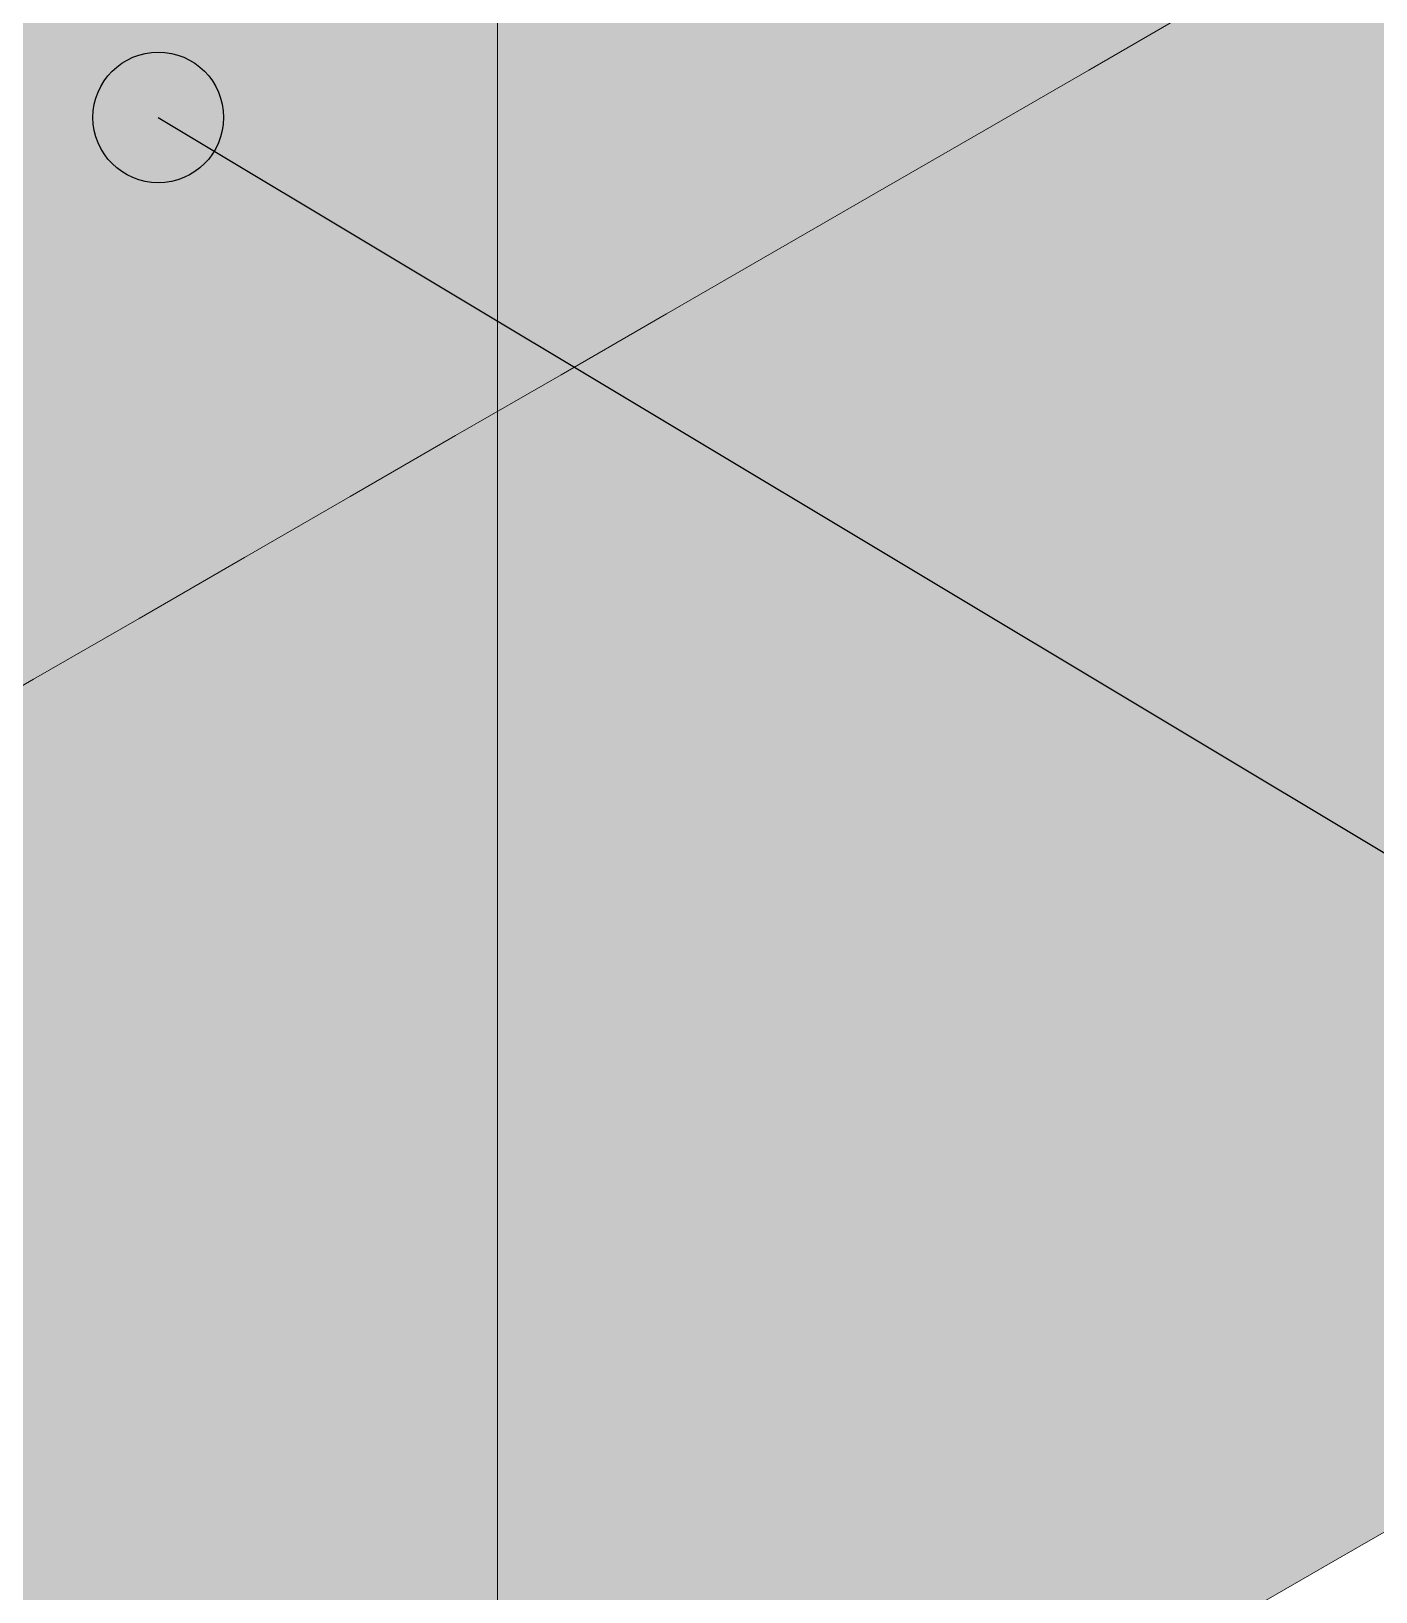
# Model space of a CAD drawing. Header units: metres. Extents: x 0 to 8.41, y 0 to 5.94.
# Drawn here: x 2.4798 to 2.6445, y 1.4124 to 1.6036 of the extents above; entities that cross this region are included whole.
import ezdxf

# ---------------------------------------------------------------- set-up
doc = ezdxf.new("R2010")
doc.units = ezdxf.units.M
doc.header["$LTSCALE"] = 0.25
doc.layers.add('ISO-3D', color=7, linetype='CONTINUOUS', lineweight=13)
doc.layers.add('ISO-3D-ARISTAS', color=250, linetype='CONTINUOUS', lineweight=13)
doc.layers.add('LLAMADAS-NUM', color=30, linetype='CONTINUOUS', lineweight=25, true_color=0xc05014)

msp = doc.modelspace()

# ---------------------------------------------------------------- linework, layer by layer
at = {"layer": 'ISO-3D', "true_color": 0xb7aa8e}
for points in [[(2.51219, 1.60832), (2.52456, 1.60118), (2.51219, 1.62314), (2.52456, 1.61599)], [(2.48744, 1.60779), (2.49982, 1.60065), (2.48744, 1.62261), (2.49982, 1.61547)], [(2.52456, 1.60118), (2.53693, 1.59404), (2.52456, 1.61599), (2.53693, 1.60885)], [(2.47507, 1.60012), (2.48744, 1.59298), (2.47507, 1.61494), (2.48744, 1.60779)], [(2.49982, 1.60065), (2.51219, 1.59351), (2.49982, 1.61547), (2.51219, 1.60832)], [(2.51219, 1.59351), (2.52456, 1.58637), (2.51219, 1.60832), (2.52456, 1.60118)], [(2.48744, 1.59298), (2.49982, 1.58584), (2.48744, 1.60779), (2.49982, 1.60065)], [(2.49982, 1.58584), (2.51219, 1.57869), (2.49982, 1.60065), (2.51219, 1.59351)], [(2.52456, 1.58637), (2.53693, 1.57922), (2.52456, 1.60118), (2.53693, 1.59404)], [(2.47507, 1.58531), (2.48744, 1.57816), (2.47507, 1.60012), (2.48744, 1.59298)], [(2.48744, 1.57816), (2.49982, 1.57102), (2.48744, 1.59298), (2.49982, 1.58584)], [(2.51219, 1.57869), (2.52456, 1.57155), (2.51219, 1.59351), (2.52456, 1.58637)], [(2.47507, 1.57049), (2.48744, 1.56335), (2.47507, 1.58531), (2.48744, 1.57816)], [(2.49982, 1.57102), (2.51219, 1.56388), (2.49982, 1.58584), (2.51219, 1.57869)], [(2.52456, 1.57155), (2.53693, 1.56441), (2.52456, 1.58637), (2.53693, 1.57922)], [(2.48744, 1.56335), (2.49982, 1.55621), (2.48744, 1.57816), (2.49982, 1.57102)], [(2.51219, 1.56388), (2.52456, 1.55674), (2.51219, 1.57869), (2.52456, 1.57155)], [(2.52456, 1.55674), (2.53693, 1.54959), (2.52456, 1.57155), (2.53693, 1.56441)], [(2.47507, 1.55568), (2.48744, 1.54853), (2.47507, 1.57049), (2.48744, 1.56335)], [(2.49982, 1.55621), (2.51219, 1.54906), (2.49982, 1.57102), (2.51219, 1.56388)], [(2.51219, 1.54906), (2.52456, 1.54192), (2.51219, 1.56388), (2.52456, 1.55674)], [(2.48744, 1.54853), (2.49982, 1.54139), (2.48744, 1.56335), (2.49982, 1.55621)], [(2.49982, 1.54139), (2.51219, 1.53425), (2.49982, 1.55621), (2.51219, 1.54906)], [(2.52456, 1.54192), (2.53693, 1.53478), (2.52456, 1.55674), (2.53693, 1.54959)], [(2.47507, 1.54086), (2.48744, 1.53372), (2.47507, 1.55568), (2.48744, 1.54853)], [(2.51219, 1.53425), (2.52456, 1.52711), (2.51219, 1.54906), (2.52456, 1.54192)], [(2.48744, 1.53372), (2.49982, 1.52658), (2.48744, 1.54853), (2.49982, 1.54139)], [(2.49982, 1.52658), (2.51219, 1.51943), (2.49982, 1.54139), (2.51219, 1.53425)], [(2.52456, 1.52711), (2.53693, 1.51996), (2.52456, 1.54192), (2.53693, 1.53478)], [(2.47507, 1.52605), (2.48744, 1.5189), (2.47507, 1.54086), (2.48744, 1.53372)], [(2.48744, 1.5189), (2.49982, 1.51176), (2.48744, 1.53372), (2.49982, 1.52658)], [(2.51219, 1.51943), (2.52456, 1.51229), (2.51219, 1.53425), (2.52456, 1.52711)], [(2.47507, 1.51123), (2.48744, 1.50409), (2.47507, 1.52605), (2.48744, 1.5189)], [(2.49982, 1.51176), (2.51219, 1.50462), (2.49982, 1.52658), (2.51219, 1.51943)], [(2.52456, 1.51229), (2.53693, 1.50515), (2.52456, 1.52711), (2.53693, 1.51996)], [(2.48744, 1.50409), (2.49982, 1.49695), (2.48744, 1.5189), (2.49982, 1.51176)], [(2.51219, 1.50462), (2.52456, 1.49748), (2.51219, 1.51943), (2.52456, 1.51229)], [(2.52456, 1.49748), (2.53693, 1.49033), (2.52456, 1.51229), (2.53693, 1.50515)], [(2.47507, 1.49642), (2.48744, 1.48928), (2.47507, 1.51123), (2.48744, 1.50409)], [(2.49982, 1.49695), (2.51219, 1.4898), (2.49982, 1.51176), (2.51219, 1.50462)], [(2.51219, 1.4898), (2.52456, 1.48266), (2.51219, 1.50462), (2.52456, 1.49748)], [(2.48744, 1.48928), (2.49982, 1.48213), (2.48744, 1.50409), (2.49982, 1.49695)], [(2.49982, 1.48213), (2.51219, 1.47499), (2.49982, 1.49695), (2.51219, 1.4898)], [(2.52456, 1.48266), (2.53693, 1.47552), (2.52456, 1.49748), (2.53693, 1.49033)], [(2.47507, 1.4816), (2.48744, 1.47446), (2.47507, 1.49642), (2.48744, 1.48928)], [(2.51219, 1.47499), (2.52456, 1.46785), (2.51219, 1.4898), (2.52456, 1.48266)], [(2.48744, 1.47446), (2.49982, 1.46732), (2.48744, 1.48928), (2.49982, 1.48213)], [(2.49982, 1.46732), (2.51219, 1.46017), (2.49982, 1.48213), (2.51219, 1.47499)], [(2.52456, 1.46785), (2.53693, 1.4607), (2.52456, 1.48266), (2.53693, 1.47552)], [(2.47507, 1.46679), (2.48744, 1.45965), (2.47507, 1.4816), (2.48744, 1.47446)], [(2.48744, 1.45965), (2.49982, 1.4525), (2.48744, 1.47446), (2.49982, 1.46732)], [(2.51219, 1.46017), (2.52456, 1.45303), (2.51219, 1.47499), (2.52456, 1.46785)], [(2.47507, 1.45197), (2.48744, 1.44483), (2.47507, 1.46679), (2.48744, 1.45965)], [(2.49982, 1.4525), (2.51219, 1.44536), (2.49982, 1.46732), (2.51219, 1.46017)], [(2.52456, 1.45303), (2.53693, 1.44589), (2.52456, 1.46785), (2.53693, 1.4607)], [(2.48744, 1.44483), (2.49982, 1.43769), (2.48744, 1.45965), (2.49982, 1.4525)], [(2.51219, 1.44536), (2.52456, 1.43822), (2.51219, 1.46017), (2.52456, 1.45303)], [(2.52456, 1.43822), (2.53693, 1.43107), (2.52456, 1.45303), (2.53693, 1.44589)], [(2.47507, 1.43716), (2.48744, 1.43002), (2.47507, 1.45197), (2.48744, 1.44483)], [(2.49982, 1.43769), (2.51219, 1.43054), (2.49982, 1.4525), (2.51219, 1.44536)], [(2.51219, 1.43054), (2.52456, 1.4234), (2.51219, 1.44536), (2.52456, 1.43822)], [(2.48744, 1.43002), (2.49982, 1.42287), (2.48744, 1.44483), (2.49982, 1.43769)], [(2.49982, 1.42287), (2.51219, 1.41573), (2.49982, 1.43769), (2.51219, 1.43054)], [(2.52456, 1.4234), (2.53693, 1.41626), (2.52456, 1.43822), (2.53693, 1.43107)], [(2.47507, 1.42234), (2.48744, 1.4152), (2.47507, 1.43716), (2.48744, 1.43002)], [(2.51219, 1.41573), (2.52456, 1.40859), (2.51219, 1.43054), (2.52456, 1.4234)], [(2.48744, 1.4152), (2.49982, 1.40806), (2.48744, 1.43002), (2.49982, 1.42287)], [(2.49982, 1.40806), (2.51219, 1.40092), (2.49982, 1.42287), (2.51219, 1.41573)], [(2.52456, 1.40859), (2.53693, 1.40144), (2.52456, 1.4234), (2.53693, 1.41626)], [(2.47507, 1.40753), (2.48744, 1.40039), (2.47507, 1.42234), (2.48744, 1.4152)], [(2.48744, 1.40039), (2.49982, 1.39324), (2.48744, 1.4152), (2.49982, 1.40806)], [(2.51219, 1.40092), (2.52456, 1.39377), (2.51219, 1.41573), (2.52456, 1.40859)]]:
    msp.add_solid(points, dxfattribs=at)
at = {"layer": 'ISO-3D', "true_color": 0xa4987f}
for points in [[(2.61449, 1.60666), (2.60157, 1.5992), (2.61449, 1.62129), (2.60157, 1.61383)], [(2.64035, 1.60695), (2.62742, 1.59949), (2.64035, 1.62159), (2.62742, 1.61412)], [(2.56279, 1.60607), (2.54986, 1.59861), (2.56279, 1.62071), (2.54986, 1.61324)], [(2.58864, 1.60637), (2.57571, 1.5989), (2.58864, 1.621), (2.57571, 1.61354)], [(2.60157, 1.5992), (2.58864, 1.59173), (2.60157, 1.61383), (2.58864, 1.60637)], [(2.62742, 1.59949), (2.61449, 1.59202), (2.62742, 1.61412), (2.61449, 1.60666)], [(2.65328, 1.59978), (2.64035, 1.59232), (2.65328, 1.61441), (2.64035, 1.60695)], [(2.54986, 1.59861), (2.53693, 1.59115), (2.54986, 1.61324), (2.53693, 1.60578)], [(2.57571, 1.5989), (2.56279, 1.59144), (2.57571, 1.61354), (2.56279, 1.60607)], [(2.56279, 1.59144), (2.54986, 1.58398), (2.56279, 1.60607), (2.54986, 1.59861)], [(2.58864, 1.59173), (2.57571, 1.58427), (2.58864, 1.60637), (2.57571, 1.5989)], [(2.61449, 1.59202), (2.60157, 1.58456), (2.61449, 1.60666), (2.60157, 1.5992)], [(2.64035, 1.59232), (2.62742, 1.58485), (2.64035, 1.60695), (2.62742, 1.59949)], [(2.54986, 1.58398), (2.53693, 1.57651), (2.54986, 1.59861), (2.53693, 1.59115)], [(2.57571, 1.58427), (2.56279, 1.5768), (2.57571, 1.5989), (2.56279, 1.59144)], [(2.60157, 1.58456), (2.58864, 1.5771), (2.60157, 1.5992), (2.58864, 1.59173)], [(2.62742, 1.58485), (2.61449, 1.57739), (2.62742, 1.59949), (2.61449, 1.59202)], [(2.65328, 1.58515), (2.64035, 1.57768), (2.65328, 1.59978), (2.64035, 1.59232)], [(2.56279, 1.5768), (2.54986, 1.56934), (2.56279, 1.59144), (2.54986, 1.58398)], [(2.58864, 1.5771), (2.57571, 1.56963), (2.58864, 1.59173), (2.57571, 1.58427)], [(2.61449, 1.57739), (2.60157, 1.56993), (2.61449, 1.59202), (2.60157, 1.58456)], [(2.64035, 1.57768), (2.62742, 1.57022), (2.64035, 1.59232), (2.62742, 1.58485)], [(2.65328, 1.57051), (2.64035, 1.56305), (2.65328, 1.58515), (2.64035, 1.57768)], [(2.54986, 1.56934), (2.53693, 1.56188), (2.54986, 1.58398), (2.53693, 1.57651)], [(2.57571, 1.56963), (2.56279, 1.56217), (2.57571, 1.58427), (2.56279, 1.5768)], [(2.60157, 1.56993), (2.58864, 1.56246), (2.60157, 1.58456), (2.58864, 1.5771)], [(2.62742, 1.57022), (2.61449, 1.56276), (2.62742, 1.58485), (2.61449, 1.57739)], [(2.61449, 1.56276), (2.60157, 1.55529), (2.61449, 1.57739), (2.60157, 1.56993)], [(2.64035, 1.56305), (2.62742, 1.55559), (2.64035, 1.57768), (2.62742, 1.57022)], [(2.56279, 1.56217), (2.54986, 1.55471), (2.56279, 1.5768), (2.54986, 1.56934)], [(2.58864, 1.56246), (2.57571, 1.555), (2.58864, 1.5771), (2.57571, 1.56963)], [(2.57571, 1.555), (2.56279, 1.54754), (2.57571, 1.56963), (2.56279, 1.56217)], [(2.60157, 1.55529), (2.58864, 1.54783), (2.60157, 1.56993), (2.58864, 1.56246)], [(2.62742, 1.55559), (2.61449, 1.54812), (2.62742, 1.57022), (2.61449, 1.56276)], [(2.65328, 1.55588), (2.64035, 1.54841), (2.65328, 1.57051), (2.64035, 1.56305)], [(2.54986, 1.55471), (2.53693, 1.54724), (2.54986, 1.56934), (2.53693, 1.56188)], [(2.56279, 1.54754), (2.54986, 1.54007), (2.56279, 1.56217), (2.54986, 1.55471)], [(2.58864, 1.54783), (2.57571, 1.54037), (2.58864, 1.56246), (2.57571, 1.555)], [(2.61449, 1.54812), (2.60157, 1.54066), (2.61449, 1.56276), (2.60157, 1.55529)], [(2.64035, 1.54841), (2.62742, 1.54095), (2.64035, 1.56305), (2.62742, 1.55559)], [(2.54986, 1.54007), (2.53693, 1.53261), (2.54986, 1.55471), (2.53693, 1.54724)], [(2.57571, 1.54037), (2.56279, 1.5329), (2.57571, 1.555), (2.56279, 1.54754)], [(2.60157, 1.54066), (2.58864, 1.5332), (2.60157, 1.55529), (2.58864, 1.54783)], [(2.62742, 1.54095), (2.61449, 1.53349), (2.62742, 1.55559), (2.61449, 1.54812)], [(2.65328, 1.54124), (2.64035, 1.53378), (2.65328, 1.55588), (2.64035, 1.54841)], [(2.56279, 1.5329), (2.54986, 1.52544), (2.56279, 1.54754), (2.54986, 1.54007)], [(2.58864, 1.5332), (2.57571, 1.52573), (2.58864, 1.54783), (2.57571, 1.54037)], [(2.61449, 1.53349), (2.60157, 1.52602), (2.61449, 1.54812), (2.60157, 1.54066)], [(2.64035, 1.53378), (2.62742, 1.52632), (2.64035, 1.54841), (2.62742, 1.54095)], [(2.62742, 1.52632), (2.61449, 1.51885), (2.62742, 1.54095), (2.61449, 1.53349)], [(2.65328, 1.52661), (2.64035, 1.51915), (2.65328, 1.54124), (2.64035, 1.53378)], [(2.54986, 1.52544), (2.53693, 1.51798), (2.54986, 1.54007), (2.53693, 1.53261)], [(2.57571, 1.52573), (2.56279, 1.51827), (2.57571, 1.54037), (2.56279, 1.5329)], [(2.60157, 1.52602), (2.58864, 1.51856), (2.60157, 1.54066), (2.58864, 1.5332)], [(2.61449, 1.51885), (2.60157, 1.51139), (2.61449, 1.53349), (2.60157, 1.52602)], [(2.64035, 1.51915), (2.62742, 1.51168), (2.64035, 1.53378), (2.62742, 1.52632)], [(2.56279, 1.51827), (2.54986, 1.5108), (2.56279, 1.5329), (2.54986, 1.52544)], [(2.58864, 1.51856), (2.57571, 1.5111), (2.58864, 1.5332), (2.57571, 1.52573)], [(2.57571, 1.5111), (2.56279, 1.50363), (2.57571, 1.52573), (2.56279, 1.51827)], [(2.60157, 1.51139), (2.58864, 1.50393), (2.60157, 1.52602), (2.58864, 1.51856)], [(2.62742, 1.51168), (2.61449, 1.50422), (2.62742, 1.52632), (2.61449, 1.51885)], [(2.65328, 1.51198), (2.64035, 1.50451), (2.65328, 1.52661), (2.64035, 1.51915)], [(2.54986, 1.5108), (2.53693, 1.50334), (2.54986, 1.52544), (2.53693, 1.51798)], [(2.56279, 1.50363), (2.54986, 1.49617), (2.56279, 1.51827), (2.54986, 1.5108)], [(2.58864, 1.50393), (2.57571, 1.49646), (2.58864, 1.51856), (2.57571, 1.5111)], [(2.61449, 1.50422), (2.60157, 1.49676), (2.61449, 1.51885), (2.60157, 1.51139)], [(2.64035, 1.50451), (2.62742, 1.49705), (2.64035, 1.51915), (2.62742, 1.51168)], [(2.54986, 1.49617), (2.53693, 1.48871), (2.54986, 1.5108), (2.53693, 1.50334)], [(2.57571, 1.49646), (2.56279, 1.489), (2.57571, 1.5111), (2.56279, 1.50363)], [(2.60157, 1.49676), (2.58864, 1.48929), (2.60157, 1.51139), (2.58864, 1.50393)], [(2.62742, 1.49705), (2.61449, 1.48959), (2.62742, 1.51168), (2.61449, 1.50422)], [(2.65328, 1.49734), (2.64035, 1.48988), (2.65328, 1.51198), (2.64035, 1.50451)], [(2.56279, 1.489), (2.54986, 1.48154), (2.56279, 1.50363), (2.54986, 1.49617)], [(2.58864, 1.48929), (2.57571, 1.48183), (2.58864, 1.50393), (2.57571, 1.49646)], [(2.61449, 1.48959), (2.60157, 1.48212), (2.61449, 1.50422), (2.60157, 1.49676)], [(2.64035, 1.48988), (2.62742, 1.48241), (2.64035, 1.50451), (2.62742, 1.49705)], [(2.62742, 1.48241), (2.61449, 1.47495), (2.62742, 1.49705), (2.61449, 1.48959)], [(2.65328, 1.48271), (2.64035, 1.47524), (2.65328, 1.49734), (2.64035, 1.48988)], [(2.54986, 1.48154), (2.53693, 1.47407), (2.54986, 1.49617), (2.53693, 1.48871)], [(2.57571, 1.48183), (2.56279, 1.47437), (2.57571, 1.49646), (2.56279, 1.489)], [(2.60157, 1.48212), (2.58864, 1.47466), (2.60157, 1.49676), (2.58864, 1.48929)], [(2.58864, 1.47466), (2.57571, 1.4672), (2.58864, 1.48929), (2.57571, 1.48183)], [(2.61449, 1.47495), (2.60157, 1.46749), (2.61449, 1.48959), (2.60157, 1.48212)], [(2.64035, 1.47524), (2.62742, 1.46778), (2.64035, 1.48988), (2.62742, 1.48241)], [(2.56279, 1.47437), (2.54986, 1.4669), (2.56279, 1.489), (2.54986, 1.48154)], [(2.57571, 1.4672), (2.56279, 1.45973), (2.57571, 1.48183), (2.56279, 1.47437)], [(2.60157, 1.46749), (2.58864, 1.46002), (2.60157, 1.48212), (2.58864, 1.47466)], [(2.62742, 1.46778), (2.61449, 1.46032), (2.62742, 1.48241), (2.61449, 1.47495)], [(2.65328, 1.46807), (2.64035, 1.46061), (2.65328, 1.48271), (2.64035, 1.47524)], [(2.54986, 1.4669), (2.53693, 1.45944), (2.54986, 1.48154), (2.53693, 1.47407)], [(2.56279, 1.45973), (2.54986, 1.45227), (2.56279, 1.47437), (2.54986, 1.4669)], [(2.58864, 1.46002), (2.57571, 1.45256), (2.58864, 1.47466), (2.57571, 1.4672)], [(2.61449, 1.46032), (2.60157, 1.45285), (2.61449, 1.47495), (2.60157, 1.46749)], [(2.64035, 1.46061), (2.62742, 1.45315), (2.64035, 1.47524), (2.62742, 1.46778)], [(2.54986, 1.45227), (2.53693, 1.4448), (2.54986, 1.4669), (2.53693, 1.45944)], [(2.57571, 1.45256), (2.56279, 1.4451), (2.57571, 1.4672), (2.56279, 1.45973)], [(2.60157, 1.45285), (2.58864, 1.44539), (2.60157, 1.46749), (2.58864, 1.46002)], [(2.62742, 1.45315), (2.61449, 1.44568), (2.62742, 1.46778), (2.61449, 1.46032)], [(2.65328, 1.45344), (2.64035, 1.44598), (2.65328, 1.46807), (2.64035, 1.46061)], [(2.56279, 1.4451), (2.54986, 1.43763), (2.56279, 1.45973), (2.54986, 1.45227)], [(2.58864, 1.44539), (2.57571, 1.43793), (2.58864, 1.46002), (2.57571, 1.45256)], [(2.61449, 1.44568), (2.60157, 1.43822), (2.61449, 1.46032), (2.60157, 1.45285)], [(2.64035, 1.44598), (2.62742, 1.43851), (2.64035, 1.46061), (2.62742, 1.45315)], [(2.62742, 1.43851), (2.61449, 1.43105), (2.62742, 1.45315), (2.61449, 1.44568)], [(2.65328, 1.4388), (2.64035, 1.43134), (2.65328, 1.45344), (2.64035, 1.44598)], [(2.54986, 1.43763), (2.53693, 1.43017), (2.54986, 1.45227), (2.53693, 1.4448)], [(2.57571, 1.43793), (2.56279, 1.43046), (2.57571, 1.45256), (2.56279, 1.4451)], [(2.60157, 1.43822), (2.58864, 1.43076), (2.60157, 1.45285), (2.58864, 1.44539)], [(2.58864, 1.43076), (2.57571, 1.42329), (2.58864, 1.44539), (2.57571, 1.43793)], [(2.61449, 1.43105), (2.60157, 1.42359), (2.61449, 1.44568), (2.60157, 1.43822)], [(2.64035, 1.43134), (2.62742, 1.42388), (2.64035, 1.44598), (2.62742, 1.43851)], [(2.56279, 1.43046), (2.54986, 1.423), (2.56279, 1.4451), (2.54986, 1.43763)], [(2.57571, 1.42329), (2.56279, 1.41583), (2.57571, 1.43793), (2.56279, 1.43046)], [(2.60157, 1.42359), (2.58864, 1.41612), (2.60157, 1.43822), (2.58864, 1.43076)], [(2.62742, 1.42388), (2.61449, 1.41641), (2.62742, 1.43851), (2.61449, 1.43105)], [(2.65328, 1.42417), (2.64035, 1.41671), (2.65328, 1.4388), (2.64035, 1.43134)], [(2.54986, 1.423), (2.53693, 1.41554), (2.54986, 1.43763), (2.53693, 1.43017)], [(2.56279, 1.41583), (2.54986, 1.40837), (2.56279, 1.43046), (2.54986, 1.423)], [(2.58864, 1.41612), (2.57571, 1.40866), (2.58864, 1.43076), (2.57571, 1.42329)], [(2.61449, 1.41641), (2.60157, 1.40895), (2.61449, 1.43105), (2.60157, 1.42359)], [(2.64035, 1.41671), (2.62742, 1.40924), (2.64035, 1.43134), (2.62742, 1.42388)], [(2.54986, 1.40837), (2.53693, 1.4009), (2.54986, 1.423), (2.53693, 1.41554)], [(2.57571, 1.40866), (2.56279, 1.4012), (2.57571, 1.42329), (2.56279, 1.41583)], [(2.60157, 1.40895), (2.58864, 1.40149), (2.60157, 1.42359), (2.58864, 1.41612)], [(2.62742, 1.40924), (2.61449, 1.40178), (2.62742, 1.42388), (2.61449, 1.41641)], [(2.56279, 1.4012), (2.54986, 1.39373), (2.56279, 1.41583), (2.54986, 1.40837)], [(2.58864, 1.40149), (2.57571, 1.39402), (2.58864, 1.41612), (2.57571, 1.40866)], [(2.61449, 1.40178), (2.60157, 1.39432), (2.61449, 1.41641), (2.60157, 1.40895)]]:
    msp.add_solid(points, dxfattribs=at)
at = {"layer": 'ISO-3D', "true_color": 0x8e8d88}
for points in [[(2.493, 1.60571), (2.48007, 1.59824), (2.493, 1.62052), (2.48007, 1.61306)], [(2.51885, 1.60582), (2.50592, 1.59836), (2.51885, 1.62064), (2.50592, 1.61317)], [(2.54471, 1.60593), (2.53178, 1.59847), (2.54471, 1.62075), (2.53178, 1.61328)], [(2.57056, 1.60604), (2.55763, 1.59858), (2.57056, 1.62086), (2.55763, 1.6134)], [(2.59641, 1.60616), (2.58349, 1.59869), (2.59641, 1.62097), (2.58349, 1.61351)], [(2.62227, 1.60627), (2.60934, 1.5988), (2.62227, 1.62108), (2.60934, 1.61362)], [(2.60934, 1.5988), (2.59641, 1.59134), (2.60934, 1.61362), (2.59641, 1.60616)], [(2.48007, 1.59824), (2.46714, 1.59078), (2.48007, 1.61306), (2.46714, 1.6056)], [(2.50592, 1.59836), (2.493, 1.59089), (2.50592, 1.61317), (2.493, 1.60571)], [(2.53178, 1.59847), (2.51885, 1.59101), (2.53178, 1.61328), (2.51885, 1.60582)], [(2.55763, 1.59858), (2.54471, 1.59112), (2.55763, 1.6134), (2.54471, 1.60593)], [(2.58349, 1.59869), (2.57056, 1.59123), (2.58349, 1.61351), (2.57056, 1.60604)], [(2.54471, 1.59112), (2.53178, 1.58365), (2.54471, 1.60593), (2.53178, 1.59847)], [(2.57056, 1.59123), (2.55763, 1.58377), (2.57056, 1.60604), (2.55763, 1.59858)], [(2.59641, 1.59134), (2.58349, 1.58388), (2.59641, 1.60616), (2.58349, 1.59869)], [(2.493, 1.59089), (2.48007, 1.58343), (2.493, 1.60571), (2.48007, 1.59824)], [(2.51885, 1.59101), (2.50592, 1.58354), (2.51885, 1.60582), (2.50592, 1.59836)], [(2.50592, 1.58354), (2.493, 1.57608), (2.50592, 1.59836), (2.493, 1.59089)], [(2.53178, 1.58365), (2.51885, 1.57619), (2.53178, 1.59847), (2.51885, 1.59101)], [(2.55763, 1.58377), (2.54471, 1.5763), (2.55763, 1.59858), (2.54471, 1.59112)], [(2.58349, 1.58388), (2.57056, 1.57641), (2.58349, 1.59869), (2.57056, 1.59123)], [(2.48007, 1.58343), (2.46714, 1.57597), (2.48007, 1.59824), (2.46714, 1.59078)], [(2.493, 1.57608), (2.48007, 1.56862), (2.493, 1.59089), (2.48007, 1.58343)], [(2.51885, 1.57619), (2.50592, 1.56873), (2.51885, 1.59101), (2.50592, 1.58354)], [(2.54471, 1.5763), (2.53178, 1.56884), (2.54471, 1.59112), (2.53178, 1.58365)], [(2.57056, 1.57641), (2.55763, 1.56895), (2.57056, 1.59123), (2.55763, 1.58377)], [(2.48007, 1.56862), (2.46714, 1.56115), (2.48007, 1.58343), (2.46714, 1.57597)], [(2.50592, 1.56873), (2.493, 1.56126), (2.50592, 1.58354), (2.493, 1.57608)], [(2.53178, 1.56884), (2.51885, 1.56138), (2.53178, 1.58365), (2.51885, 1.57619)], [(2.55763, 1.56895), (2.54471, 1.56149), (2.55763, 1.58377), (2.54471, 1.5763)], [(2.493, 1.56126), (2.48007, 1.5538), (2.493, 1.57608), (2.48007, 1.56862)], [(2.51885, 1.56138), (2.50592, 1.55391), (2.51885, 1.57619), (2.50592, 1.56873)], [(2.54471, 1.56149), (2.53178, 1.55402), (2.54471, 1.5763), (2.53178, 1.56884)], [(2.48007, 1.5538), (2.46714, 1.54634), (2.48007, 1.56862), (2.46714, 1.56115)], [(2.50592, 1.55391), (2.493, 1.54645), (2.50592, 1.56873), (2.493, 1.56126)], [(2.53178, 1.55402), (2.51885, 1.54656), (2.53178, 1.56884), (2.51885, 1.56138)], [(2.493, 1.54645), (2.48007, 1.53899), (2.493, 1.56126), (2.48007, 1.5538)], [(2.51885, 1.54656), (2.50592, 1.5391), (2.51885, 1.56138), (2.50592, 1.55391)], [(2.48007, 1.53899), (2.46714, 1.53152), (2.48007, 1.5538), (2.46714, 1.54634)], [(2.50592, 1.5391), (2.493, 1.53163), (2.50592, 1.55391), (2.493, 1.54645)], [(2.493, 1.53163), (2.48007, 1.52417), (2.493, 1.54645), (2.48007, 1.53899)], [(2.48007, 1.52417), (2.46714, 1.51671), (2.48007, 1.53899), (2.46714, 1.53152)]]:
    msp.add_solid(points, dxfattribs=at)
at = {"layer": 'ISO-3D', "true_color": 0xb0aea8}
for points in [[(2.63519, 1.61373), (2.64757, 1.60659), (2.62227, 1.60627), (2.63464, 1.59913)], [(2.62227, 1.60627), (2.63464, 1.59913), (2.60934, 1.5988), (2.62171, 1.59166)], [(2.64757, 1.60659), (2.65994, 1.59945), (2.63464, 1.59913), (2.64701, 1.59198)], [(2.60934, 1.5988), (2.62171, 1.59166), (2.59641, 1.59134), (2.60878, 1.5842)], [(2.63464, 1.59913), (2.64701, 1.59198), (2.62171, 1.59166), (2.63408, 1.58452)], [(2.59641, 1.59134), (2.60878, 1.5842), (2.58349, 1.58388), (2.59586, 1.57674)], [(2.62171, 1.59166), (2.63408, 1.58452), (2.60878, 1.5842), (2.62116, 1.57706)], [(2.64701, 1.59198), (2.65938, 1.58484), (2.63408, 1.58452), (2.64646, 1.57738)], [(2.58349, 1.58388), (2.59586, 1.57674), (2.57056, 1.57641), (2.58293, 1.56927)], [(2.60878, 1.5842), (2.62116, 1.57706), (2.59586, 1.57674), (2.60823, 1.56959)], [(2.63408, 1.58452), (2.64646, 1.57738), (2.62116, 1.57706), (2.63353, 1.56991)], [(2.64646, 1.57738), (2.65883, 1.57023), (2.63353, 1.56991), (2.6459, 1.56277)], [(2.57056, 1.57641), (2.58293, 1.56927), (2.55763, 1.56895), (2.57, 1.56181)], [(2.59586, 1.57674), (2.60823, 1.56959), (2.58293, 1.56927), (2.5953, 1.56213)], [(2.62116, 1.57706), (2.63353, 1.56991), (2.60823, 1.56959), (2.6206, 1.56245)], [(2.60823, 1.56959), (2.6206, 1.56245), (2.5953, 1.56213), (2.60767, 1.55499)], [(2.63353, 1.56991), (2.6459, 1.56277), (2.6206, 1.56245), (2.63297, 1.55531)], [(2.55763, 1.56895), (2.57, 1.56181), (2.54471, 1.56149), (2.55708, 1.55434)], [(2.58293, 1.56927), (2.5953, 1.56213), (2.57, 1.56181), (2.58238, 1.55467)], [(2.5953, 1.56213), (2.60767, 1.55499), (2.58238, 1.55467), (2.59475, 1.54752)], [(2.6206, 1.56245), (2.63297, 1.55531), (2.60767, 1.55499), (2.62005, 1.54784)], [(2.6459, 1.56277), (2.65827, 1.55563), (2.63297, 1.55531), (2.64535, 1.54816)], [(2.54471, 1.56149), (2.55708, 1.55434), (2.53178, 1.55402), (2.54415, 1.54688)], [(2.57, 1.56181), (2.58238, 1.55467), (2.55708, 1.55434), (2.56945, 1.5472)], [(2.55708, 1.55434), (2.56945, 1.5472), (2.54415, 1.54688), (2.55652, 1.53974)], [(2.58238, 1.55467), (2.59475, 1.54752), (2.56945, 1.5472), (2.58182, 1.54006)], [(2.60767, 1.55499), (2.62005, 1.54784), (2.59475, 1.54752), (2.60712, 1.54038)], [(2.63297, 1.55531), (2.64535, 1.54816), (2.62005, 1.54784), (2.63242, 1.5407)], [(2.53178, 1.55402), (2.54415, 1.54688), (2.51885, 1.54656), (2.53122, 1.53942)], [(2.54415, 1.54688), (2.55652, 1.53974), (2.53122, 1.53942), (2.54359, 1.53228)], [(2.56945, 1.5472), (2.58182, 1.54006), (2.55652, 1.53974), (2.56889, 1.5326)], [(2.59475, 1.54752), (2.60712, 1.54038), (2.58182, 1.54006), (2.59419, 1.53292)], [(2.62005, 1.54784), (2.63242, 1.5407), (2.60712, 1.54038), (2.61949, 1.53324)], [(2.64535, 1.54816), (2.65772, 1.54102), (2.63242, 1.5407), (2.64479, 1.53356)], [(2.51885, 1.54656), (2.53122, 1.53942), (2.50592, 1.5391), (2.5183, 1.53195)], [(2.50592, 1.5391), (2.5183, 1.53195), (2.493, 1.53163), (2.50537, 1.52449)], [(2.53122, 1.53942), (2.54359, 1.53228), (2.5183, 1.53195), (2.53067, 1.52481)], [(2.55652, 1.53974), (2.56889, 1.5326), (2.54359, 1.53228), (2.55597, 1.52513)], [(2.58182, 1.54006), (2.59419, 1.53292), (2.56889, 1.5326), (2.58127, 1.52545)], [(2.60712, 1.54038), (2.61949, 1.53324), (2.59419, 1.53292), (2.60656, 1.52577)], [(2.63242, 1.5407), (2.64479, 1.53356), (2.61949, 1.53324), (2.63186, 1.52609)], [(2.64479, 1.53356), (2.65716, 1.52641), (2.63186, 1.52609), (2.64423, 1.51895)], [(2.493, 1.53163), (2.50537, 1.52449), (2.48007, 1.52417), (2.49244, 1.51703)], [(2.5183, 1.53195), (2.53067, 1.52481), (2.50537, 1.52449), (2.51774, 1.51735)], [(2.54359, 1.53228), (2.55597, 1.52513), (2.53067, 1.52481), (2.54304, 1.51767)], [(2.56889, 1.5326), (2.58127, 1.52545), (2.55597, 1.52513), (2.56834, 1.51799)], [(2.59419, 1.53292), (2.60656, 1.52577), (2.58127, 1.52545), (2.59364, 1.51831)], [(2.61949, 1.53324), (2.63186, 1.52609), (2.60656, 1.52577), (2.61894, 1.51863)], [(2.60656, 1.52577), (2.61894, 1.51863), (2.59364, 1.51831), (2.60601, 1.51117)], [(2.63186, 1.52609), (2.64423, 1.51895), (2.61894, 1.51863), (2.63131, 1.51149)], [(2.65716, 1.52641), (2.66953, 1.51927), (2.64423, 1.51895), (2.65661, 1.51181)], [(2.48007, 1.52417), (2.49244, 1.51703), (2.46714, 1.51671), (2.47951, 1.50956)], [(2.50537, 1.52449), (2.51774, 1.51735), (2.49244, 1.51703), (2.50481, 1.50989)], [(2.53067, 1.52481), (2.54304, 1.51767), (2.51774, 1.51735), (2.53011, 1.51021)], [(2.55597, 1.52513), (2.56834, 1.51799), (2.54304, 1.51767), (2.55541, 1.51053)], [(2.58127, 1.52545), (2.59364, 1.51831), (2.56834, 1.51799), (2.58071, 1.51085)], [(2.56834, 1.51799), (2.58071, 1.51085), (2.55541, 1.51053), (2.56778, 1.50338)], [(2.59364, 1.51831), (2.60601, 1.51117), (2.58071, 1.51085), (2.59308, 1.5037)], [(2.61894, 1.51863), (2.63131, 1.51149), (2.60601, 1.51117), (2.61838, 1.50402)], [(2.64423, 1.51895), (2.65661, 1.51181), (2.63131, 1.51149), (2.64368, 1.50434)], [(2.49244, 1.51703), (2.50481, 1.50989), (2.47951, 1.50956), (2.49189, 1.50242)], [(2.51774, 1.51735), (2.53011, 1.51021), (2.50481, 1.50989), (2.51719, 1.50274)], [(2.54304, 1.51767), (2.55541, 1.51053), (2.53011, 1.51021), (2.54248, 1.50306)], [(2.55541, 1.51053), (2.56778, 1.50338), (2.54248, 1.50306), (2.55486, 1.49592)], [(2.58071, 1.51085), (2.59308, 1.5037), (2.56778, 1.50338), (2.58015, 1.49624)], [(2.60601, 1.51117), (2.61838, 1.50402), (2.59308, 1.5037), (2.60545, 1.49656)], [(2.63131, 1.51149), (2.64368, 1.50434), (2.61838, 1.50402), (2.63075, 1.49688)], [(2.65661, 1.51181), (2.66898, 1.50467), (2.64368, 1.50434), (2.65605, 1.4972)], [(2.47951, 1.50956), (2.49189, 1.50242), (2.46659, 1.5021), (2.47896, 1.49496)], [(2.50481, 1.50989), (2.51719, 1.50274), (2.49189, 1.50242), (2.50426, 1.49528)], [(2.53011, 1.51021), (2.54248, 1.50306), (2.51719, 1.50274), (2.52956, 1.4956)], [(2.51719, 1.50274), (2.52956, 1.4956), (2.50426, 1.49528), (2.51663, 1.48814)], [(2.54248, 1.50306), (2.55486, 1.49592), (2.52956, 1.4956), (2.54193, 1.48846)], [(2.56778, 1.50338), (2.58015, 1.49624), (2.55486, 1.49592), (2.56723, 1.48878)], [(2.59308, 1.5037), (2.60545, 1.49656), (2.58015, 1.49624), (2.59253, 1.4891)], [(2.61838, 1.50402), (2.63075, 1.49688), (2.60545, 1.49656), (2.61783, 1.48942)], [(2.64368, 1.50434), (2.65605, 1.4972), (2.63075, 1.49688), (2.64312, 1.48974)], [(2.49189, 1.50242), (2.50426, 1.49528), (2.47896, 1.49496), (2.49133, 1.48782)], [(2.65605, 1.4972), (2.66842, 1.49006), (2.64312, 1.48974), (2.6555, 1.4826)], [(2.50426, 1.49528), (2.51663, 1.48814), (2.49133, 1.48782), (2.5037, 1.48067)], [(2.52956, 1.4956), (2.54193, 1.48846), (2.51663, 1.48814), (2.529, 1.48099)], [(2.55486, 1.49592), (2.56723, 1.48878), (2.54193, 1.48846), (2.5543, 1.48131)], [(2.58015, 1.49624), (2.59253, 1.4891), (2.56723, 1.48878), (2.5796, 1.48163)], [(2.60545, 1.49656), (2.61783, 1.48942), (2.59253, 1.4891), (2.6049, 1.48195)], [(2.63075, 1.49688), (2.64312, 1.48974), (2.61783, 1.48942), (2.6302, 1.48228)], [(2.47896, 1.49496), (2.49133, 1.48782), (2.46603, 1.48749), (2.4784, 1.48035)], [(2.61783, 1.48942), (2.6302, 1.48228), (2.6049, 1.48195), (2.61727, 1.47481)], [(2.64312, 1.48974), (2.6555, 1.4826), (2.6302, 1.48228), (2.64257, 1.47513)], [(2.49133, 1.48782), (2.5037, 1.48067), (2.4784, 1.48035), (2.49078, 1.47321)], [(2.51663, 1.48814), (2.529, 1.48099), (2.5037, 1.48067), (2.51607, 1.47353)], [(2.54193, 1.48846), (2.5543, 1.48131), (2.529, 1.48099), (2.54137, 1.47385)], [(2.56723, 1.48878), (2.5796, 1.48163), (2.5543, 1.48131), (2.56667, 1.47417)], [(2.59253, 1.4891), (2.6049, 1.48195), (2.5796, 1.48163), (2.59197, 1.47449)], [(2.6049, 1.48195), (2.61727, 1.47481), (2.59197, 1.47449), (2.60434, 1.46735)], [(2.6302, 1.48228), (2.64257, 1.47513), (2.61727, 1.47481), (2.62964, 1.46767)], [(2.6555, 1.4826), (2.66787, 1.47545), (2.64257, 1.47513), (2.65494, 1.46799)], [(2.4784, 1.48035), (2.49078, 1.47321), (2.46548, 1.47289), (2.47785, 1.46575)], [(2.5037, 1.48067), (2.51607, 1.47353), (2.49078, 1.47321), (2.50315, 1.46607)], [(2.529, 1.48099), (2.54137, 1.47385), (2.51607, 1.47353), (2.52845, 1.46639)], [(2.5543, 1.48131), (2.56667, 1.47417), (2.54137, 1.47385), (2.55375, 1.46671)], [(2.5796, 1.48163), (2.59197, 1.47449), (2.56667, 1.47417), (2.57904, 1.46703)], [(2.56667, 1.47417), (2.57904, 1.46703), (2.55375, 1.46671), (2.56612, 1.45956)], [(2.59197, 1.47449), (2.60434, 1.46735), (2.57904, 1.46703), (2.59142, 1.45989)], [(2.61727, 1.47481), (2.62964, 1.46767), (2.60434, 1.46735), (2.61671, 1.46021)], [(2.64257, 1.47513), (2.65494, 1.46799), (2.62964, 1.46767), (2.64201, 1.46053)], [(2.49078, 1.47321), (2.50315, 1.46607), (2.47785, 1.46575), (2.49022, 1.4586)], [(2.51607, 1.47353), (2.52845, 1.46639), (2.50315, 1.46607), (2.51552, 1.45892)], [(2.54137, 1.47385), (2.55375, 1.46671), (2.52845, 1.46639), (2.54082, 1.45924)], [(2.52845, 1.46639), (2.54082, 1.45924), (2.51552, 1.45892), (2.52789, 1.45178)], [(2.55375, 1.46671), (2.56612, 1.45956), (2.54082, 1.45924), (2.55319, 1.4521)], [(2.57904, 1.46703), (2.59142, 1.45989), (2.56612, 1.45956), (2.57849, 1.45242)], [(2.60434, 1.46735), (2.61671, 1.46021), (2.59142, 1.45989), (2.60379, 1.45274)], [(2.62964, 1.46767), (2.64201, 1.46053), (2.61671, 1.46021), (2.62909, 1.45306)], [(2.65494, 1.46799), (2.66731, 1.46085), (2.64201, 1.46053), (2.65439, 1.45338)], [(2.47785, 1.46575), (2.49022, 1.4586), (2.46492, 1.45828), (2.47729, 1.45114)], [(2.50315, 1.46607), (2.51552, 1.45892), (2.49022, 1.4586), (2.50259, 1.45146)], [(2.51552, 1.45892), (2.52789, 1.45178), (2.50259, 1.45146), (2.51496, 1.44432)], [(2.54082, 1.45924), (2.55319, 1.4521), (2.52789, 1.45178), (2.54026, 1.44464)], [(2.56612, 1.45956), (2.57849, 1.45242), (2.55319, 1.4521), (2.56556, 1.44496)], [(2.59142, 1.45989), (2.60379, 1.45274), (2.57849, 1.45242), (2.59086, 1.44528)], [(2.61671, 1.46021), (2.62909, 1.45306), (2.60379, 1.45274), (2.61616, 1.4456)], [(2.64201, 1.46053), (2.65439, 1.45338), (2.62909, 1.45306), (2.64146, 1.44592)], [(2.49022, 1.4586), (2.50259, 1.45146), (2.47729, 1.45114), (2.48967, 1.444)], [(2.62909, 1.45306), (2.64146, 1.44592), (2.61616, 1.4456), (2.62853, 1.43846)], [(2.65439, 1.45338), (2.66676, 1.44624), (2.64146, 1.44592), (2.65383, 1.43878)], [(2.47729, 1.45114), (2.48967, 1.444), (2.46437, 1.44368), (2.47674, 1.43653)], [(2.50259, 1.45146), (2.51496, 1.44432), (2.48967, 1.444), (2.50204, 1.43685)], [(2.52789, 1.45178), (2.54026, 1.44464), (2.51496, 1.44432), (2.52734, 1.43717)], [(2.55319, 1.4521), (2.56556, 1.44496), (2.54026, 1.44464), (2.55264, 1.43749)], [(2.57849, 1.45242), (2.59086, 1.44528), (2.56556, 1.44496), (2.57793, 1.43782)], [(2.60379, 1.45274), (2.61616, 1.4456), (2.59086, 1.44528), (2.60323, 1.43814)], [(2.61616, 1.4456), (2.62853, 1.43846), (2.60323, 1.43814), (2.6156, 1.43099)], [(2.64146, 1.44592), (2.65383, 1.43878), (2.62853, 1.43846), (2.6409, 1.43131)], [(2.48967, 1.444), (2.50204, 1.43685), (2.47674, 1.43653), (2.48911, 1.42939)], [(2.51496, 1.44432), (2.52734, 1.43717), (2.50204, 1.43685), (2.51441, 1.42971)], [(2.54026, 1.44464), (2.55264, 1.43749), (2.52734, 1.43717), (2.53971, 1.43003)], [(2.56556, 1.44496), (2.57793, 1.43782), (2.55264, 1.43749), (2.56501, 1.43035)], [(2.59086, 1.44528), (2.60323, 1.43814), (2.57793, 1.43782), (2.59031, 1.43067)], [(2.57793, 1.43782), (2.59031, 1.43067), (2.56501, 1.43035), (2.57738, 1.42321)], [(2.60323, 1.43814), (2.6156, 1.43099), (2.59031, 1.43067), (2.60268, 1.42353)], [(2.62853, 1.43846), (2.6409, 1.43131), (2.6156, 1.43099), (2.62798, 1.42385)], [(2.65383, 1.43878), (2.6662, 1.43163), (2.6409, 1.43131), (2.65328, 1.42417)], [(2.47674, 1.43653), (2.48911, 1.42939), (2.46381, 1.42907), (2.47618, 1.42193)], [(2.50204, 1.43685), (2.51441, 1.42971), (2.48911, 1.42939), (2.50148, 1.42225)], [(2.52734, 1.43717), (2.53971, 1.43003), (2.51441, 1.42971), (2.52678, 1.42257)], [(2.55264, 1.43749), (2.56501, 1.43035), (2.53971, 1.43003), (2.55208, 1.42289)], [(2.53971, 1.43003), (2.55208, 1.42289), (2.52678, 1.42257), (2.53915, 1.41543)], [(2.56501, 1.43035), (2.57738, 1.42321), (2.55208, 1.42289), (2.56445, 1.41575)], [(2.59031, 1.43067), (2.60268, 1.42353), (2.57738, 1.42321), (2.58975, 1.41607)], [(2.6156, 1.43099), (2.62798, 1.42385), (2.60268, 1.42353), (2.61505, 1.41639)], [(2.6409, 1.43131), (2.65328, 1.42417), (2.62798, 1.42385), (2.64035, 1.41671)], [(2.48911, 1.42939), (2.50148, 1.42225), (2.47618, 1.42193), (2.48856, 1.41478)], [(2.51441, 1.42971), (2.52678, 1.42257), (2.50148, 1.42225), (2.51385, 1.4151)], [(2.52678, 1.42257), (2.53915, 1.41543), (2.51385, 1.4151), (2.52623, 1.40796)], [(2.55208, 1.42289), (2.56445, 1.41575), (2.53915, 1.41543), (2.55152, 1.40828)], [(2.57738, 1.42321), (2.58975, 1.41607), (2.56445, 1.41575), (2.57682, 1.4086)], [(2.60268, 1.42353), (2.61505, 1.41639), (2.58975, 1.41607), (2.60212, 1.40892)], [(2.62798, 1.42385), (2.64035, 1.41671), (2.61505, 1.41639), (2.62742, 1.40924)], [(2.47618, 1.42193), (2.48856, 1.41478), (2.46326, 1.41446), (2.47563, 1.40732)], [(2.50148, 1.42225), (2.51385, 1.4151), (2.48856, 1.41478), (2.50093, 1.40764)], [(2.48856, 1.41478), (2.50093, 1.40764), (2.47563, 1.40732), (2.488, 1.40018)], [(2.51385, 1.4151), (2.52623, 1.40796), (2.50093, 1.40764), (2.5133, 1.4005)], [(2.53915, 1.41543), (2.55152, 1.40828), (2.52623, 1.40796), (2.5386, 1.40082)], [(2.56445, 1.41575), (2.57682, 1.4086), (2.55152, 1.40828), (2.5639, 1.40114)], [(2.58975, 1.41607), (2.60212, 1.40892), (2.57682, 1.4086), (2.5892, 1.40146)], [(2.61505, 1.41639), (2.62742, 1.40924), (2.60212, 1.40892), (2.61449, 1.40178)]]:
    msp.add_solid(points, dxfattribs=at)
at = {"layer": 'ISO-3D-ARISTAS', "color": 250}
for p, q in [((2.53693, 1.59404), (2.53693, 1.60885)), ((2.60934, 1.5988), (2.62227, 1.60627)), ((2.62227, 1.60627), (2.60934, 1.5988)), ((2.53693, 1.59115), (2.53693, 1.60578)), ((2.59641, 1.59134), (2.60934, 1.5988)), ((2.60934, 1.5988), (2.59641, 1.59134)), ((2.53693, 1.57922), (2.53693, 1.59404)), ((2.53693, 1.57651), (2.53693, 1.59115)), ((2.58349, 1.58388), (2.59641, 1.59134)), ((2.59641, 1.59134), (2.58349, 1.58388)), ((2.57056, 1.57641), (2.58349, 1.58388)), ((2.58349, 1.58388), (2.57056, 1.57641)), ((2.53693, 1.56441), (2.53693, 1.57922)), ((2.53693, 1.56188), (2.53693, 1.57651)), ((2.55763, 1.56895), (2.57056, 1.57641)), ((2.57056, 1.57641), (2.55763, 1.56895)), ((2.54471, 1.56149), (2.55763, 1.56895)), ((2.55763, 1.56895), (2.54471, 1.56149)), ((2.53693, 1.54959), (2.53693, 1.56441)), ((2.53178, 1.55402), (2.54471, 1.56149)), ((2.54471, 1.56149), (2.53178, 1.55402)), ((2.53693, 1.54724), (2.53693, 1.56188)), ((2.51885, 1.54656), (2.53178, 1.55402)), ((2.53178, 1.55402), (2.51885, 1.54656)), ((2.53693, 1.53478), (2.53693, 1.54959)), ((2.53693, 1.53261), (2.53693, 1.54724)), ((2.50592, 1.5391), (2.51885, 1.54656)), ((2.51885, 1.54656), (2.50592, 1.5391)), ((2.493, 1.53163), (2.50592, 1.5391)), ((2.50592, 1.5391), (2.493, 1.53163)), ((2.53693, 1.51996), (2.53693, 1.53478)), ((2.48007, 1.52417), (2.493, 1.53163)), ((2.493, 1.53163), (2.48007, 1.52417)), ((2.53693, 1.51798), (2.53693, 1.53261)), ((2.46714, 1.51671), (2.48007, 1.52417)), ((2.48007, 1.52417), (2.46714, 1.51671)), ((2.53693, 1.50515), (2.53693, 1.51996)), ((2.53693, 1.50334), (2.53693, 1.51798)), ((2.53693, 1.49033), (2.53693, 1.50515)), ((2.53693, 1.48871), (2.53693, 1.50334)), ((2.53693, 1.47552), (2.53693, 1.49033)), ((2.53693, 1.47407), (2.53693, 1.48871)), ((2.53693, 1.4607), (2.53693, 1.47552)), ((2.53693, 1.45944), (2.53693, 1.47407)), ((2.53693, 1.44589), (2.53693, 1.4607)), ((2.53693, 1.4448), (2.53693, 1.45944)), ((2.53693, 1.43107), (2.53693, 1.44589)), ((2.53693, 1.43017), (2.53693, 1.4448)), ((2.53693, 1.41626), (2.53693, 1.43107)), ((2.53693, 1.41554), (2.53693, 1.43017)), ((2.65328, 1.42417), (2.64035, 1.41671)), ((2.65328, 1.42417), (2.64035, 1.41671)), ((2.64035, 1.41671), (2.62742, 1.40924)), ((2.64035, 1.41671), (2.62742, 1.40924)), ((2.53693, 1.40144), (2.53693, 1.41626)), ((2.53693, 1.4009), (2.53693, 1.41554))]:
    msp.add_line(p, q, dxfattribs=at)
at = {"layer": 'LLAMADAS-NUM'}
msp.add_line((2.49536, 1.593), (2.66106, 1.49358), dxfattribs=at)
msp.add_circle((2.49536, 1.593), 0.008, dxfattribs=at)

doc.saveas('drawing.dxf')
